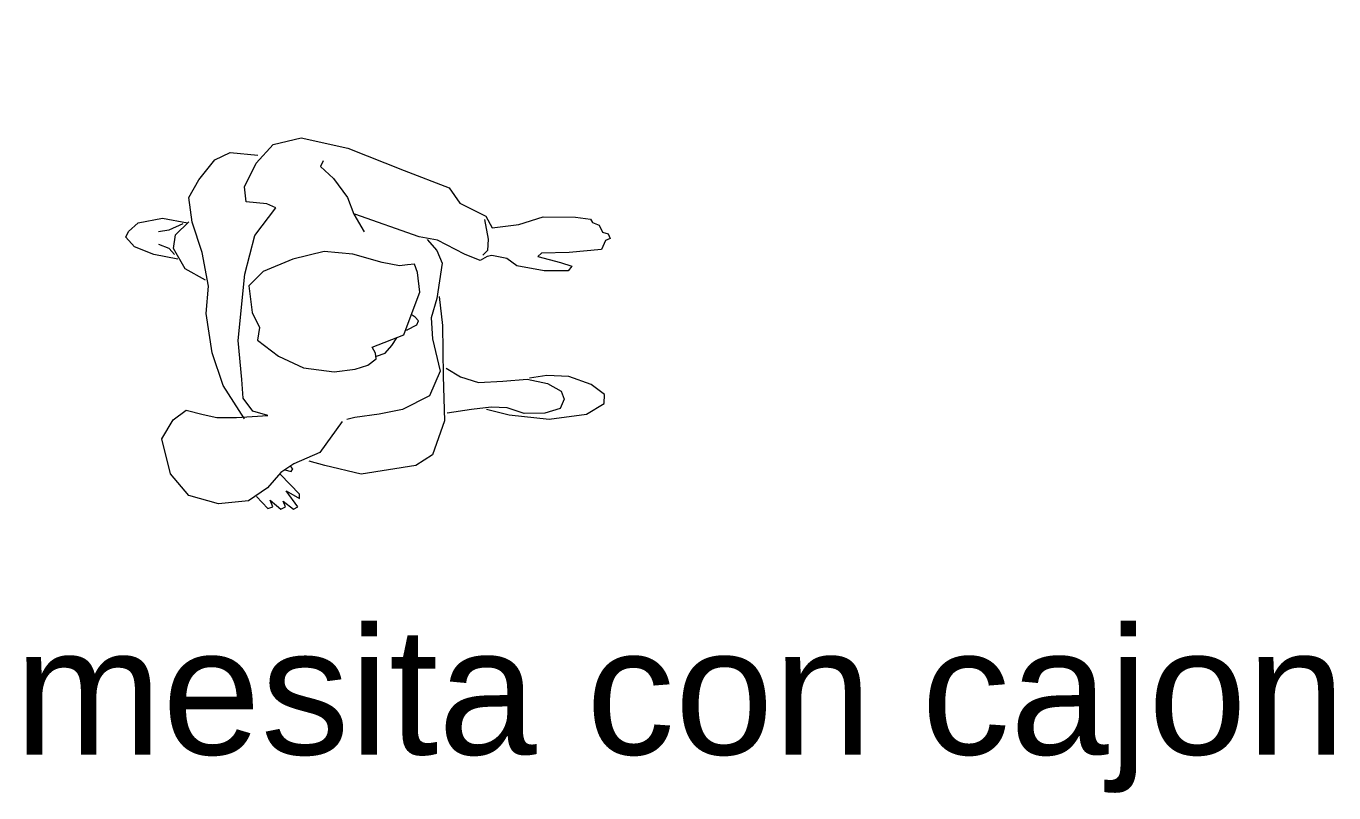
# Model space of a CAD drawing. Header units: millimetres. Extents: x 750 to 30081, y 716 to 7419.
# Drawn here: x 15615 to 17160, y 4028 to 4933 of the extents above; entities that cross this region are included whole.
import ezdxf

# ---------------------------------------------------------------- set-up
doc = ezdxf.new("R2010")
doc.units = ezdxf.units.MM
doc.set_wipeout_variables(frame=1)
doc.layers.add('AREA', color=1, linetype='Continuous')
doc.layers.add('CONCEP 2D', color=255, linetype='Continuous', lineweight=15)
doc.styles.add('STYLE1', font='Arial.ttf', dxfattribs={"width": 0.75})

# ---------------------------------------------------------------- blocks, each defined once
blk = doc.blocks.new('GFHFGHFG')
blk.add_wipeout([(72068.8, 32148.9), (72085.8, 32158.5), (72105.3, 32179.1), (72116.9, 32202.2), (72127, 32238.8), (72142, 32279.2), (72156.6, 32296.1), (72176.2, 32309.9), (72220.9, 32291.1), (72262.8, 32277.8), (72288.1, 32261.8), (72304.5, 32261.2), (72323.2, 32267.4), (72315.4, 32255.7), (72287.4, 32233.3), (72272.8, 32219.4), (72274, 32209.7), (72272.8, 32204.2), (72262.4, 32189.7), (72249.6, 32182.4), (72231.4, 32155.2), (72219.8, 32129.1), (72222.8, 32123), (72249.6, 32155.1), (72251.4, 32149.7), (72239.1, 32119.3), (72226.9, 32083), (72234.8, 32074.5), (72234.7, 32068.4), (72240.8, 32068.4), (72245.1, 32073.8), (72254.2, 32073.8), (72260.3, 32079.9), (72263.2, 32080.5), (72274.3, 32095.6), (72290.1, 32130.2), (72293.2, 32160.5), (72302.4, 32190.8), (72318.2, 32190.8), (72344.4, 32213.8), (72366.2, 32218), (72457.4, 32308.8), (72490.9, 32354.2), (72497.1, 32387.6), (72489.9, 32403.9), (72508.8, 32437.9), (72508.8, 32456.9), (72494.4, 32484.7), (72479.9, 32504.1), (72455.6, 32511), (72453.2, 32517.5), (72470.3, 32542.4), (72477, 32570.9), (72472.2, 32585.4), (72467.4, 32590.9), (72452.8, 32586.1), (72435.2, 32569.1), (72417.2, 32543.3), (72404.8, 32541.9), (72380.4, 32523.7), (72375, 32525), (72346.6, 32540.8), (72301.1, 32553.1), (72260.5, 32556.8), (72217.1, 32550.1), (72229, 32578.7), (72251.5, 32608.4), (72247.3, 32627.2), (72230, 32644.6), (72190.4, 32655.9), (72158.3, 32646.2), (72135.1, 32618.4), (72124.1, 32584.4), (72126, 32574), (72106.5, 32567.1), (72105.9, 32560.8), (72114.4, 32560.5), (72099.6, 32553.4), (72099.8, 32547.3), (72106.9, 32547), (72093.5, 32539.9), (72093.7, 32533.9), (72116.7, 32538.8), (72102.1, 32528.3), (72106.9, 32525.9), (72138.3, 32537.7), (72140.1, 32530.3), (72135.1, 32524.3), (72137.4, 32521.1), (72141.3, 32522.4), (72142.1, 32517.6), (72142.1, 32505.3), (72098.8, 32449.8), (72082.3, 32386.7), (72085.8, 32363.6), (72116.7, 32334.4), (72124.9, 32331.1), (72112.3, 32288.8), (72092.2, 32261.7), (72068.4, 32220.5), (72056.2, 32178), (72059.1, 32153.7)]).dxf.layer = 'CONCEP 2D'
at = {"layer": 'CONCEP 2D'}
for points in [[(72164.9, 32445.4), (72142, 32484.3), (72142.1, 32517.6), (72139.1, 32535.8), (72128.9, 32557.7), (72124.1, 32584.4), (72135.1, 32618.4), (72158.3, 32646.2), (72190.4, 32655.9), (72232.3, 32648.5), (72247.3, 32627.2), (72251.5, 32608.4), (72238.8, 32592), (72229, 32578.7), (72219.8, 32557.5), (72207, 32522.9), (72218.6, 32536.9), (72237.4, 32541.1), (72258, 32533.7), (72302.2, 32519.1), (72370.6, 32480.1), (72407.5, 32450.9), (72427.4, 32415), (72436, 32422.9), (72448.2, 32444.1), (72465.1, 32438.6), (72485.1, 32414.9), (72497.1, 32387.6), (72490.9, 32354.2), (72457.4, 32308.8), (72406.4, 32258.5), (72366.2, 32218), (72344.4, 32213.8), (72318.2, 32192), (72302.4, 32190.8), (72293.2, 32160.5), (72290.1, 32130.2), (72274.3, 32095.6), (72265.1, 32080.5), (72260.3, 32079.9), (72254.2, 32073.8), (72245.1, 32073.8), (72240.8, 32068.4), (72234.7, 32068.4), (72234.8, 32074.5), (72226.9, 32083), (72239.1, 32119.3), (72251.4, 32149.7), (72249.6, 32155.1), (72232.5, 32133.3), (72222.8, 32123), (72219.8, 32129.1), (72231.4, 32155.2), (72249.6, 32182.4), (72262.4, 32189.7), (72272.8, 32204.2), (72274, 32209.7), (72272.8, 32219.4), (72287.4, 32233.3), (72315.4, 32255.7), (72327.6, 32273.9), (72382.9, 32332.6)], [(72418.7, 32545.5), (72435.2, 32569.1), (72452.8, 32586.1), (72467.4, 32590.9), (72472.2, 32585.4), (72477, 32570.9), (72470.3, 32542.4), (72453.2, 32517.5)], [(72124.9, 32573.6), (72106.5, 32567.1), (72105.9, 32560.8), (72114.4, 32560.5), (72099.6, 32553.4), (72099.8, 32547.3), (72106.9, 32547), (72093.5, 32539.9), (72093.7, 32533.9), (72116.7, 32538.8), (72102.1, 32528.3), (72106.9, 32525.9), (72137, 32537.2)], [(72214.4, 32549.6), (72260.5, 32556.8), (72301.1, 32553.1), (72346.6, 32540.8), (72375, 32525), (72414.4, 32515.8), (72452, 32512.1), (72479.9, 32504.1), (72494.4, 32484.7), (72508.2, 32457.9), (72508.8, 32437.9), (72492.9, 32409.4)], [(72425.4, 32546.7), (72434.5, 32549.7), (72443.6, 32558.8)], [(72454.5, 32523), (72454.5, 32541.2), (72457.6, 32553.3)], [(72382.9, 32525.6), (72404.8, 32541.9), (72432.1, 32544.9), (72446, 32536.3), (72453.8, 32515.7)], [(72140.1, 32530.3), (72135.1, 32524.3), (72137.4, 32521.1), (72141.4, 32522.4)], [(72253.6, 32280.7), (72220.9, 32291.1), (72165.7, 32314.3), (72116.7, 32334.4), (72085.8, 32363.6), (72082.3, 32386.7), (72098.8, 32449.8), (72125.6, 32484.9), (72137.8, 32500)], [(72320.9, 32266.6), (72304.5, 32261.2), (72288.1, 32261.8), (72252.4, 32284.4), (72234.2, 32299.6), (72211.2, 32308.1), (72172.4, 32315.5), (72150.7, 32338.6), (72148.9, 32374.4), (72155.1, 32401.7), (72163.1, 32429.6), (72164.9, 32439.3)], [(72219.2, 32377), (72218.3, 32366), (72223.3, 32355.4), (72229, 32346.2)], [(72455.7, 32341.5), (72450.9, 32347), (72431.5, 32338.6), (72404.1, 32332.6), (72383.5, 32333.8), (72359.3, 32330.8)], [(72232.2, 32332), (72233, 32331.3), (72233.6, 32318.3), (72237.3, 32314.7), (72242.8, 32316.6), (72246.2, 32318.9)], [(72173, 32307.6), (72156.6, 32296.1), (72142, 32279.2), (72131.6, 32252.5), (72122.4, 32225.2), (72107.8, 32205.2), (72093.2, 32194.3), (72082.9, 32195), (72075, 32203.5), (72076.9, 32222.3), (72086.7, 32244.7), (72100.7, 32260.4), (72109.2, 32277.4), (72116, 32299.9), (72123.9, 32327.7)], [(72109.2, 32283.5), (72092.2, 32261.7), (72068.4, 32220.5), (72056.2, 32178), (72059.1, 32153.7), (72068.8, 32148.9), (72085.8, 32158.5), (72105.3, 32179.1), (72116.9, 32202.2), (72122.4, 32222.2)], [(72315.2, 32195), (72292.2, 32200.5), (72280, 32206.6), (72277.6, 32213.9)]]:
    blk.add_lwpolyline(points, dxfattribs=at)
blk.add_lwpolyline([(72230.8, 32377.3), (72228.9, 32337.2), (72249.4, 32317.7), (72267.6, 32299.5), (72290, 32292.8), (72300.3, 32292.1), (72302.8, 32300), (72305.8, 32309.1), (72317.4, 32326.1), (72340.5, 32353.9), (72357, 32383.6), (72363.8, 32421.2), (72364.5, 32458.9), (72356.1, 32481.3), (72325.8, 32490.5), (72305.8, 32489.9), (72293.1, 32497.9), (72265.7, 32482.8), (72241.4, 32461.6), (72222.5, 32430.1), (72215.1, 32406.4), (72213.3, 32390.6), (72216.3, 32378.5), (72222.9, 32376.7)], close=True, dxfattribs=at)

msp = doc.modelspace()

# ---------------------------------------------------------------- block references
at = {"layer": 'CONCEP 2D', "rotation": 113.8452335149954}
msp.add_blockref('GFHFGHFG', (74838.4, -48422.1), dxfattribs=at)

# ---------------------------------------------------------------- texts
at = {"layer": 'AREA', "color": 3, "style": 'STYLE1'}
msp.add_text('mesita con cajon ', height=150, dxfattribs=at).set_placement((15601.5, 4073))

doc.saveas('drawing.dxf')
